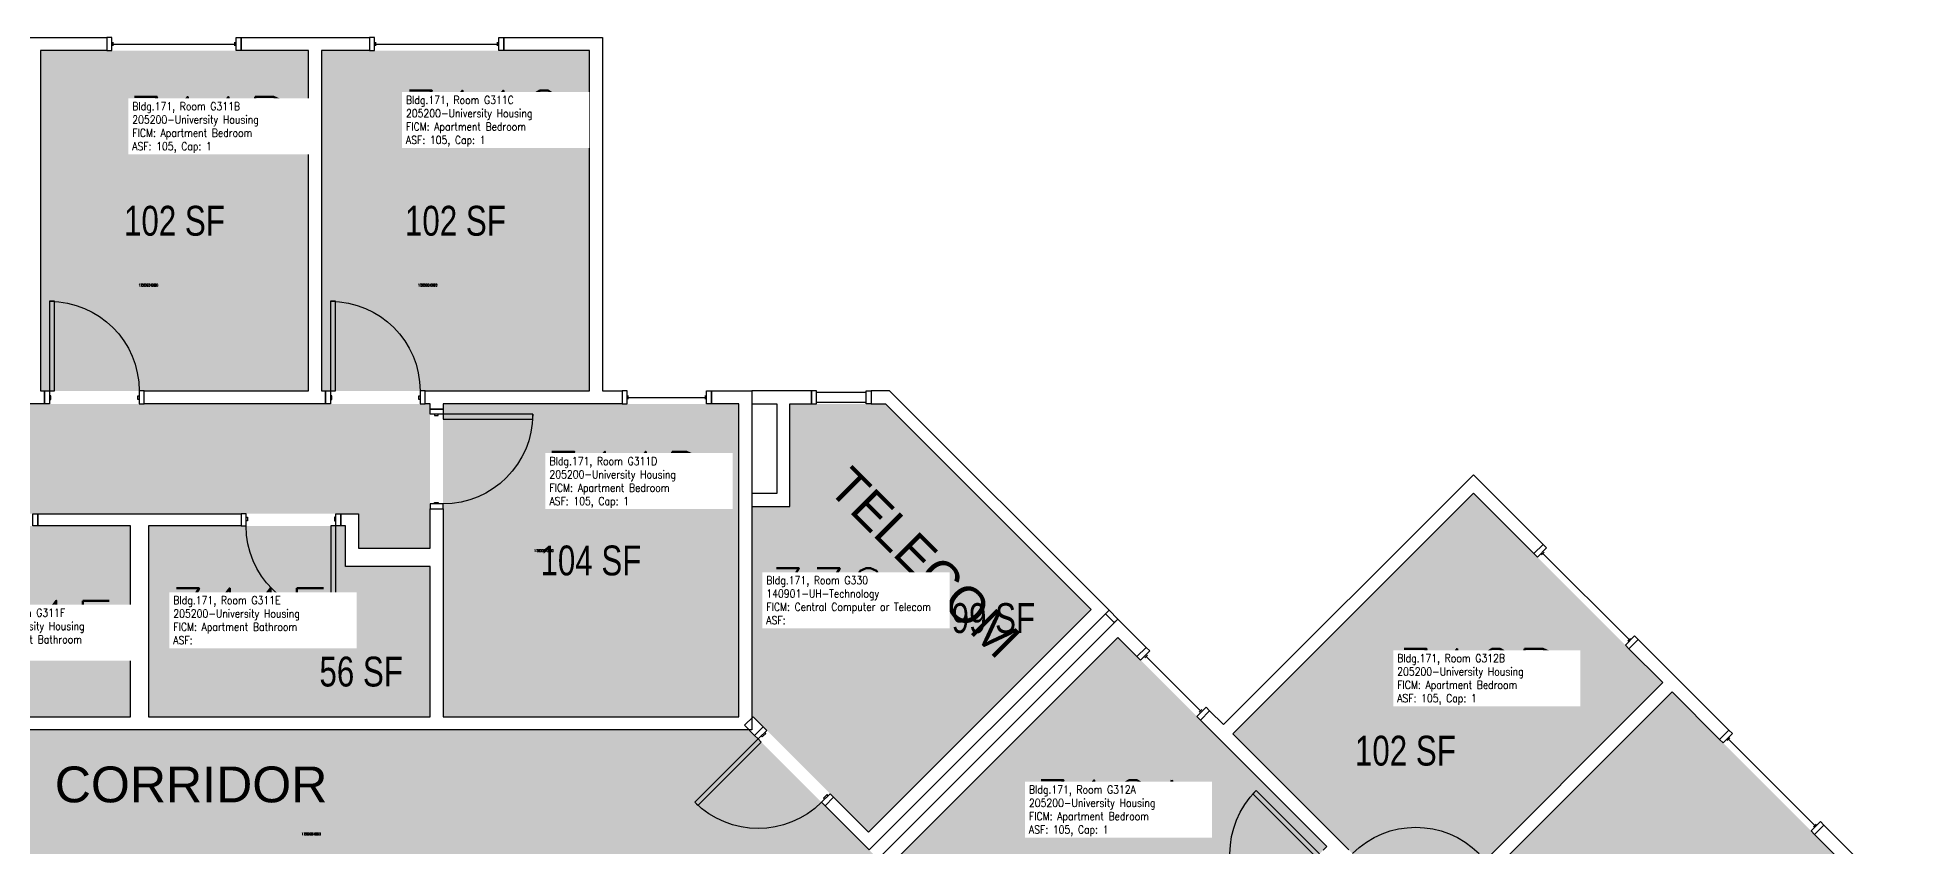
# Model space of a CAD drawing. Header units: inches. Extents: x 1063 to 4030, y -1482 to 1605.
# Drawn here: x 2036 to 2790, y 1280 to 1605 of the extents above; entities that cross this region are included whole.
import ezdxf
from ezdxf.enums import TextEntityAlignment as Align

# ---------------------------------------------------------------- set-up
doc = ezdxf.new("R2010")
doc.units = ezdxf.units.IN
doc.header["$LTSCALE"] = 192
doc.header["$MEASUREMENT"] = 0
for name, color, linetype in [('A-AREA-IDEN', 1, 'Continuous'), ('A-DOOR', 2, 'Continuous'), ('A-GLAZ', 1, 'Continuous'), ('A-IDEN-RNUM', 7, 'Continuous'), ('A-IDEN-SNUM', 4, 'Continuous'), ('A-IDEN-VNUM', 4, 'Continuous'), ('A-WALL', 5, 'Continuous'), ('AREA-TEXT', 3, 'Continuous'), ('Rooms-Category-Color', 7, 'Continuous'), ('Rooms-College-Color', 7, 'Continuous'), ('Rooms-Department-Color', 7, 'Continuous'), ('Rooms-Division-Color', 7, 'Continuous'), ('Rooms-Information', 7, 'Continuous')]:
    doc.layers.add(name, color=color, linetype=linetype)
doc.styles.add('AREA', font='arial.ttf', dxfattribs={"width": 0.75, "height": 12})
doc.styles.add('ROOMSNUMBER', font='txt.shx', dxfattribs={"height": 0.03})
doc.styles.add('ROOMVNUMBER', font='simplex.shx', dxfattribs={"width": 0.85})
doc.styles.get("Standard").update_dxf_attribs({"font": 'arial.ttf'})

msp = doc.modelspace()

# ---------------------------------------------------------------- hatches: boundary and pattern name
h = msp.add_hatch()
h.set_pattern_fill('ANSI31', color=256, style=0)
h.set_pattern_definition([(135, (2381.84473, 1978.21835), (0.088388348, 0.088388348), [])])
h.paths.add_polyline_path([(2050.37, 1394.27), (1991.64, 1394.27), (1991.64, 1385.06), (2050.37, 1385.06)], flags=9)
at = {"layer": 'Rooms-Category-Color', "true_color": 0x728ef3}
for points in [[(2144.49, 1600.13), (2036.86, 1600.13), (2036.85, 1463.39), (2144.49, 1463.38), (2144.48, 1599.68)], [(2149.74, 1600.13), (2257.36, 1600.13), (2257.36, 1463.38), (2149.73, 1463.39), (2149.73, 1599.68)], [(1782.87, 1579.13), (1918.37, 1579.13), (1918.37, 1458.13), (2193.37, 1458.13), (2193.37, 1400.13), (2164.62, 1400.13), (2164.62, 1414), (1988.59, 1414), (1988.59, 1400.13), (1959.84, 1400.13), (1959.84, 1414), (1928.14, 1414), (1928.14, 1400.38), (1933.39, 1400.38), (1933.39, 1406.75), (1954.59, 1406.75), (1954.59, 1357.38), (1933.39, 1357.38), (1933.39, 1366.38), (1928.14, 1366.38), (1928.14, 1357.38), (1867.01, 1357.38), (1867.01, 1447.88), (1796.87, 1447.88), (1796.87, 1462.5), (1782.87, 1462.5)], [(2317.35, 1332.38), (2317.36, 1458.13), (2198.61, 1458.13), (2198.61, 1332.38)], [(2688.62, 1346.16), (2612.51, 1422.26), (2515.82, 1325.56), (2591.94, 1249.46), (2688.31, 1345.84)], [(2072.96, 1332.38), (1959.83, 1332.38), (1959.83, 1392.88), (1993.83, 1392.88), (1993.83, 1409.12), (2072.97, 1409.12)], [(2159.35, 1409.12), (2080.22, 1409.12), (2080.22, 1332.38), (2193.35, 1332.38), (2193.36, 1392.88), (2159.36, 1392.88)], [(2380.77, 1275.35), (2469.68, 1364.28), (2553.65, 1280.31), (2464.73, 1191.39)], [(2692.33, 1342.44), (2768.43, 1266.34), (2671.75, 1169.64), (2595.63, 1245.75), (2692.03, 1342.12)]]:
    msp.add_hatch(color=171, dxfattribs=at).paths.add_polyline_path(points)
at = {"layer": 'Rooms-Category-Color', "true_color": 0xe3c5e1}
msp.add_hatch(color=254, dxfattribs=at).paths.add_polyline_path([(2337.86, 1458.13), (2376.36, 1458.13), (2458.97, 1375.51), (2369.52, 1286.06), (2323.21, 1332.38), (2322.61, 1332.38), (2322.61, 1416.88), (2337.86, 1416.88)])
at = {"layer": 'Rooms-Category-Color', "true_color": 0xadadad}
msp.add_hatch(color=253, dxfattribs=at).paths.add_polyline_path([(2373.33, 1275.37), (2369.79, 1278.9), (2351.87, 1296.82), (2321.57, 1327.13), (2031.61, 1327.13), (1782.24, 1327.13), (1782.24, 1323.13), (1778.24, 1323.13), (1778.24, 1324.63), (1738.24, 1324.63), (1738.24, 1319.63), (1732.24, 1319.63), (1732.24, 1243.02), (1763.74, 1242.96), (1778.24, 1243.13), (1778.24, 1247.13), (1782.24, 1247.13), (1782.24, 1245.63), (1822.24, 1245.63), (1822.24, 1250.63), (1828.24, 1250.63), (1828.24, 1222.38), (1897.49, 1222.38), (1897.49, 1243.13), (2320.71, 1243.13), (2327.36, 1236.48), (2330.9, 1232.94)])
at = {"layer": 'Rooms-College-Color', "true_color": 0xadadad}
for points in [[(2144.49, 1600.13), (2036.86, 1600.13), (2036.85, 1463.39), (2144.49, 1463.38), (2144.48, 1599.68)], [(2149.74, 1600.13), (2257.36, 1600.13), (2257.36, 1463.38), (2149.73, 1463.39), (2149.73, 1599.68)], [(1782.87, 1579.13), (1918.37, 1579.13), (1918.37, 1458.13), (2193.37, 1458.13), (2193.37, 1400.13), (2164.62, 1400.13), (2164.62, 1414), (1988.59, 1414), (1988.59, 1400.13), (1959.84, 1400.13), (1959.84, 1414), (1928.14, 1414), (1928.14, 1400.38), (1933.39, 1400.38), (1933.39, 1406.75), (1954.59, 1406.75), (1954.59, 1357.38), (1933.39, 1357.38), (1933.39, 1366.38), (1928.14, 1366.38), (1928.14, 1357.38), (1867.01, 1357.38), (1867.01, 1447.88), (1796.87, 1447.88), (1796.87, 1462.5), (1782.87, 1462.5)], [(2317.35, 1332.38), (2317.36, 1458.13), (2198.61, 1458.13), (2198.61, 1332.38)], [(2337.86, 1458.13), (2376.36, 1458.13), (2458.97, 1375.51), (2369.52, 1286.06), (2323.21, 1332.38), (2322.61, 1332.38), (2322.61, 1416.88), (2337.86, 1416.88)], [(2688.62, 1346.16), (2612.51, 1422.26), (2515.82, 1325.56), (2591.94, 1249.46), (2688.31, 1345.84)], [(2072.96, 1332.38), (1959.83, 1332.38), (1959.83, 1392.88), (1993.83, 1392.88), (1993.83, 1409.12), (2072.97, 1409.12)], [(2159.35, 1409.12), (2080.22, 1409.12), (2080.22, 1332.38), (2193.35, 1332.38), (2193.36, 1392.88), (2159.36, 1392.88)], [(2380.77, 1275.35), (2469.68, 1364.28), (2553.65, 1280.31), (2464.73, 1191.39)], [(2692.33, 1342.44), (2768.43, 1266.34), (2671.75, 1169.64), (2595.63, 1245.75), (2692.03, 1342.12)], [(2373.33, 1275.37), (2369.79, 1278.9), (2351.87, 1296.82), (2321.57, 1327.13), (2031.61, 1327.13), (1782.24, 1327.13), (1782.24, 1323.13), (1778.24, 1323.13), (1778.24, 1324.63), (1738.24, 1324.63), (1738.24, 1319.63), (1732.24, 1319.63), (1732.24, 1243.02), (1763.74, 1242.96), (1778.24, 1243.13), (1778.24, 1247.13), (1782.24, 1247.13), (1782.24, 1245.63), (1822.24, 1245.63), (1822.24, 1250.63), (1828.24, 1250.63), (1828.24, 1222.38), (1897.49, 1222.38), (1897.49, 1243.13), (2320.71, 1243.13), (2327.36, 1236.48), (2330.9, 1232.94)]]:
    msp.add_hatch(color=253, dxfattribs=at).paths.add_polyline_path(points)
at = {"layer": 'Rooms-Department-Color', "true_color": 0x604aed}
for points in [[(2144.49, 1600.13), (2036.86, 1600.13), (2036.85, 1463.39), (2144.49, 1463.38), (2144.48, 1599.68)], [(2149.74, 1600.13), (2257.36, 1600.13), (2257.36, 1463.38), (2149.73, 1463.39), (2149.73, 1599.68)], [(1782.87, 1579.13), (1918.37, 1579.13), (1918.37, 1458.13), (2193.37, 1458.13), (2193.37, 1400.13), (2164.62, 1400.13), (2164.62, 1414), (1988.59, 1414), (1988.59, 1400.13), (1959.84, 1400.13), (1959.84, 1414), (1928.14, 1414), (1928.14, 1400.38), (1933.39, 1400.38), (1933.39, 1406.75), (1954.59, 1406.75), (1954.59, 1357.38), (1933.39, 1357.38), (1933.39, 1366.38), (1928.14, 1366.38), (1928.14, 1357.38), (1867.01, 1357.38), (1867.01, 1447.88), (1796.87, 1447.88), (1796.87, 1462.5), (1782.87, 1462.5)], [(2317.35, 1332.38), (2317.36, 1458.13), (2198.61, 1458.13), (2198.61, 1332.38)], [(2337.86, 1458.13), (2376.36, 1458.13), (2458.97, 1375.51), (2369.52, 1286.06), (2323.21, 1332.38), (2322.61, 1332.38), (2322.61, 1416.88), (2337.86, 1416.88)], [(2688.62, 1346.16), (2612.51, 1422.26), (2515.82, 1325.56), (2591.94, 1249.46), (2688.31, 1345.84)], [(2072.96, 1332.38), (1959.83, 1332.38), (1959.83, 1392.88), (1993.83, 1392.88), (1993.83, 1409.12), (2072.97, 1409.12)], [(2159.35, 1409.12), (2080.22, 1409.12), (2080.22, 1332.38), (2193.35, 1332.38), (2193.36, 1392.88), (2159.36, 1392.88)], [(2380.77, 1275.35), (2469.68, 1364.28), (2553.65, 1280.31), (2464.73, 1191.39)], [(2692.33, 1342.44), (2768.43, 1266.34), (2671.75, 1169.64), (2595.63, 1245.75), (2692.03, 1342.12)]]:
    msp.add_hatch(color=173, dxfattribs=at).paths.add_polyline_path(points)
at = {"layer": 'Rooms-Department-Color', "true_color": 0xacacac}
msp.add_hatch(color=253, dxfattribs=at).paths.add_polyline_path([(2373.33, 1275.37), (2369.79, 1278.9), (2351.87, 1296.82), (2321.57, 1327.13), (2031.61, 1327.13), (1782.24, 1327.13), (1782.24, 1323.13), (1778.24, 1323.13), (1778.24, 1324.63), (1738.24, 1324.63), (1738.24, 1319.63), (1732.24, 1319.63), (1732.24, 1243.02), (1763.74, 1242.96), (1778.24, 1243.13), (1778.24, 1247.13), (1782.24, 1247.13), (1782.24, 1245.63), (1822.24, 1245.63), (1822.24, 1250.63), (1828.24, 1250.63), (1828.24, 1222.38), (1897.49, 1222.38), (1897.49, 1243.13), (2320.71, 1243.13), (2327.36, 1236.48), (2330.9, 1232.94)])
at = {"layer": 'Rooms-Division-Color', "true_color": 0x604aed}
for points in [[(2144.49, 1600.13), (2036.86, 1600.13), (2036.85, 1463.39), (2144.49, 1463.38), (2144.48, 1599.68)], [(2149.74, 1600.13), (2257.36, 1600.13), (2257.36, 1463.38), (2149.73, 1463.39), (2149.73, 1599.68)], [(1782.87, 1579.13), (1918.37, 1579.13), (1918.37, 1458.13), (2193.37, 1458.13), (2193.37, 1400.13), (2164.62, 1400.13), (2164.62, 1414), (1988.59, 1414), (1988.59, 1400.13), (1959.84, 1400.13), (1959.84, 1414), (1928.14, 1414), (1928.14, 1400.38), (1933.39, 1400.38), (1933.39, 1406.75), (1954.59, 1406.75), (1954.59, 1357.38), (1933.39, 1357.38), (1933.39, 1366.38), (1928.14, 1366.38), (1928.14, 1357.38), (1867.01, 1357.38), (1867.01, 1447.88), (1796.87, 1447.88), (1796.87, 1462.5), (1782.87, 1462.5)], [(2317.35, 1332.38), (2317.36, 1458.13), (2198.61, 1458.13), (2198.61, 1332.38)], [(2337.86, 1458.13), (2376.36, 1458.13), (2458.97, 1375.51), (2369.52, 1286.06), (2323.21, 1332.38), (2322.61, 1332.38), (2322.61, 1416.88), (2337.86, 1416.88)], [(2688.62, 1346.16), (2612.51, 1422.26), (2515.82, 1325.56), (2591.94, 1249.46), (2688.31, 1345.84)], [(2072.96, 1332.38), (1959.83, 1332.38), (1959.83, 1392.88), (1993.83, 1392.88), (1993.83, 1409.12), (2072.97, 1409.12)], [(2159.35, 1409.12), (2080.22, 1409.12), (2080.22, 1332.38), (2193.35, 1332.38), (2193.36, 1392.88), (2159.36, 1392.88)], [(2380.77, 1275.35), (2469.68, 1364.28), (2553.65, 1280.31), (2464.73, 1191.39)], [(2692.33, 1342.44), (2768.43, 1266.34), (2671.75, 1169.64), (2595.63, 1245.75), (2692.03, 1342.12)]]:
    msp.add_hatch(color=173, dxfattribs=at).paths.add_polyline_path(points)
at = {"layer": 'Rooms-Division-Color', "true_color": 0xadadad}
msp.add_hatch(color=253, dxfattribs=at).paths.add_polyline_path([(2373.33, 1275.37), (2369.79, 1278.9), (2351.87, 1296.82), (2321.57, 1327.13), (2031.61, 1327.13), (1782.24, 1327.13), (1782.24, 1323.13), (1778.24, 1323.13), (1778.24, 1324.63), (1738.24, 1324.63), (1738.24, 1319.63), (1732.24, 1319.63), (1732.24, 1243.02), (1763.74, 1242.96), (1778.24, 1243.13), (1778.24, 1247.13), (1782.24, 1247.13), (1782.24, 1245.63), (1822.24, 1245.63), (1822.24, 1250.63), (1828.24, 1250.63), (1828.24, 1222.38), (1897.49, 1222.38), (1897.49, 1243.13), (2320.71, 1243.13), (2327.36, 1236.48), (2330.9, 1232.94)])

# ---------------------------------------------------------------- linework, layer by layer
at = {"layer": 'A-DOOR'}
for points in [[(2040.49, 1463.38), (2042.49, 1463.38), (2042.49, 1499.38), (2040.49, 1499.38)], [(2153.36, 1463.38), (2155.36, 1463.38), (2155.36, 1499.38), (2153.36, 1499.38)], [(2040.49, 1458.13), (2038.49, 1458.13), (2038.49, 1463.38), (2040.49, 1463.38)], [(2076.49, 1458.13), (2078.49, 1458.13), (2078.49, 1463.38), (2076.49, 1463.38)], [(2153.36, 1458.13), (2151.36, 1458.13), (2151.36, 1463.38), (2153.36, 1463.38)], [(2189.36, 1458.13), (2191.36, 1458.13), (2191.36, 1463.38), (2189.36, 1463.38)], [(2040.49, 1459.88), (2040.99, 1459.88), (2040.99, 1461.38), (2040.49, 1461.38)], [(2076.49, 1459.88), (2075.99, 1459.88), (2075.99, 1461.38), (2076.49, 1461.38)], [(2153.36, 1459.88), (2153.86, 1459.88), (2153.86, 1461.38), (2153.36, 1461.38)], [(2189.36, 1459.88), (2188.86, 1459.88), (2188.86, 1461.38), (2189.36, 1461.38)], [(2193.36, 1454), (2193.36, 1456), (2198.61, 1456), (2198.61, 1454)], [(2195.11, 1454), (2195.11, 1453.5), (2196.61, 1453.5), (2196.61, 1454)], [(2198.61, 1454), (2198.61, 1452), (2234.61, 1452), (2234.61, 1454)], [(2193.36, 1418), (2193.36, 1416), (2198.61, 1416), (2198.61, 1418)], [(2195.11, 1418), (2195.11, 1418.5), (2196.61, 1418.5), (2196.61, 1418)], [(2033.72, 1414), (2035.72, 1414), (2035.72, 1409.12), (2033.72, 1409.12)], [(2119.47, 1414), (2117.47, 1414), (2117.47, 1409.12), (2119.47, 1409.12)], [(2119.47, 1412.62), (2119.97, 1412.62), (2119.97, 1411.12), (2119.47, 1411.12)], [(2155.47, 1412.62), (2154.97, 1412.62), (2154.97, 1411.12), (2155.47, 1411.12)], [(2155.47, 1414), (2157.47, 1414), (2157.47, 1409.12), (2155.47, 1409.12)], [(2155.47, 1409.12), (2153.47, 1409.12), (2153.47, 1373.12), (2155.47, 1373.12)], [(2328.61, 1326.98), (2327.19, 1328.39), (2323.75, 1324.95), (2325.16, 1323.53)], [(2325.16, 1323.53), (2326.4, 1322.29), (2300.94, 1296.84), (2299.7, 1298.08)], [(2327.81, 1326.18), (2328.25, 1325.74), (2326.84, 1324.33), (2326.4, 1324.77)], [(2354.06, 1301.52), (2355.48, 1300.11), (2352.03, 1296.66), (2350.62, 1298.08)], [(2353.27, 1300.73), (2352.83, 1301.17), (2351.41, 1299.75), (2351.85, 1299.31)], [(2550.72, 1277.4), (2549.31, 1275.99), (2523.85, 1301.44), (2525.27, 1302.86)]]:
    msp.add_lwpolyline(points, close=True, dxfattribs=at)
msp.add_lwpolyline([(2469.67, 1371.71), (2466.13, 1375.25), (2466.13, 1375.25), (2464.72, 1373.83), (2468.25, 1370.3), (2469.67, 1371.71)], dxfattribs=at)
at = {"layer": 'A-DOOR', "extrusion": (0, 0, -1)}
for centre, start, end in [((-2040.49, 1463.38), 90, 180), ((-2153.36, 1463.38), 90, 180), ((-2198.61, 1454), 180, 270), ((-2155.47, 1409.12), 270, 0), ((-2325.16, 1323.53), 225, 315), ((-2550.72, 1277.4), 315, 45), ((-2589.35, 1252.03), 45, 135)]:
    msp.add_arc(centre, 36, start, end, dxfattribs=at)
at = {"layer": 'A-GLAZ'}
for p, q in [((2065.99, 1602), (2065.99, 1603.5)), ((2065.99, 1602.75), (2114.99, 1602.75)), ((2114.99, 1602), (2114.99, 1603.5)), ((2171.51, 1602), (2171.51, 1603.5)), ((2171.51, 1602.75), (2220.51, 1602.75)), ((2220.51, 1602), (2220.51, 1603.5)), ((2272.98, 1460), (2272.98, 1461.5)), ((2272.98, 1460.75), (2303.98, 1460.75)), ((2303.98, 1460), (2303.98, 1461.5)), ((2368.62, 1462.75), (2348.62, 1462.75)), ((2368.62, 1458.75), (2348.62, 1458.75)), ((2639.89, 1397.54), (2640.95, 1398.6)), ((2675.06, 1363.42), (2640.42, 1398.07)), ((2674.53, 1362.89), (2675.6, 1363.95)), ((2480.46, 1356.15), (2481.52, 1357.21)), ((2502.91, 1334.76), (2480.99, 1356.68)), ((2502.38, 1334.23), (2503.44, 1335.29)), ((2714.5, 1322.92), (2715.57, 1323.98)), ((2749.68, 1288.8), (2715.03, 1323.45)), ((2749.15, 1288.27), (2750.21, 1289.33))]:
    msp.add_line(p, q, dxfattribs=at)
for points in [[(2065.49, 1605.38), (2063.49, 1605.38), (2063.49, 1600.13), (2065.49, 1600.13)], [(2115.49, 1605.38), (2117.49, 1605.38), (2117.49, 1600.13), (2115.49, 1600.13)], [(2171.01, 1605.38), (2169.01, 1605.38), (2169.01, 1600.13), (2171.01, 1600.13)], [(2221.01, 1605.38), (2223.01, 1605.38), (2223.01, 1600.13), (2221.01, 1600.13)], [(2272.48, 1463.38), (2270.48, 1463.38), (2270.48, 1458.13), (2272.48, 1458.13)], [(2304.48, 1463.38), (2306.48, 1463.38), (2306.48, 1458.13), (2304.48, 1458.13)], [(2348.62, 1463.38), (2346.62, 1463.38), (2346.62, 1458.13), (2348.62, 1458.13)], [(2368.62, 1463.38), (2370.62, 1463.38), (2370.62, 1458.13), (2368.62, 1458.13)], [(2641.92, 1400.28), (2640.51, 1401.69), (2636.79, 1397.98), (2638.21, 1396.57)], [(2677.27, 1364.92), (2678.69, 1363.51), (2674.98, 1359.8), (2673.56, 1361.21)], [(2482.49, 1358.89), (2481.08, 1360.3), (2477.36, 1356.59), (2478.78, 1355.18)], [(2505.12, 1336.26), (2506.53, 1334.85), (2502.82, 1331.13), (2501.4, 1332.55)], [(2716.54, 1325.66), (2715.12, 1327.07), (2711.41, 1323.36), (2712.83, 1321.95)], [(2751.89, 1290.3), (2753.31, 1288.89), (2749.59, 1285.18), (2748.18, 1286.59)]]:
    msp.add_lwpolyline(points, close=True, dxfattribs=at)
at = {"layer": 'A-WALL'}
for p, q in [((2012.02, 1605.38), (2063.49, 1605.38)), ((2063.49, 1600.13), (2036.86, 1600.13)), ((2036.86, 1600.13), (2036.86, 1463.38)), ((2063.49, 1605.38), (2063.49, 1600.13)), ((2117.49, 1600.13), (2117.49, 1605.38)), ((2117.49, 1605.38), (2169.01, 1605.38)), ((2144.49, 1600.13), (2117.49, 1600.13)), ((2144.49, 1463.38), (2144.49, 1600.13)), ((2149.74, 1600.13), (2149.74, 1463.38)), ((2169.01, 1600.13), (2149.74, 1600.13)), ((2169.01, 1605.38), (2169.01, 1600.13)), ((2223.01, 1605.38), (2262.61, 1605.38)), ((2223.01, 1600.13), (2223.01, 1605.38)), ((2257.36, 1600.13), (2223.01, 1600.13)), ((2257.36, 1463.38), (2257.36, 1600.13)), ((2262.61, 1605.38), (2262.61, 1463.38)), ((2036.86, 1463.38), (2038.49, 1463.38)), ((2038.49, 1463.38), (2038.49, 1458.13)), ((2078.49, 1463.38), (2144.49, 1463.38)), ((2078.49, 1458.13), (2078.49, 1463.38)), ((2149.74, 1463.38), (2151.36, 1463.38)), ((2151.36, 1463.38), (2151.36, 1458.13)), ((2191.36, 1463.38), (2257.36, 1463.38)), ((2191.36, 1458.13), (2191.36, 1463.38)), ((2262.61, 1463.38), (2270.48, 1463.38)), ((2270.48, 1463.38), (2270.48, 1458.13)), ((2306.48, 1463.38), (2322.61, 1463.38)), ((2306.48, 1458.13), (2306.48, 1463.38)), ((2346.62, 1463.38), (2322.61, 1463.38)), ((2322.61, 1463.38), (2322.61, 1458.13)), ((2322.61, 1463.38), (2322.61, 1327.13)), ((2346.62, 1458.13), (2346.62, 1463.38)), ((2378, 1463.38), (2370.62, 1463.38)), ((2370.62, 1463.38), (2370.62, 1458.13)), ((2466.13, 1375.25), (2378, 1463.38)), ((2038.49, 1458.13), (2029.61, 1458.13)), ((2151.36, 1458.13), (2078.49, 1458.13)), ((2193.36, 1458.13), (2191.36, 1458.13)), ((2193.36, 1456), (2193.36, 1458.13)), ((2198.61, 1456), (2193.36, 1456)), ((2261.99, 1458.13), (2198.61, 1458.13)), ((2198.61, 1458.13), (2198.61, 1456)), ((2270.48, 1458.13), (2261.99, 1458.13)), ((2317.36, 1458.13), (2306.48, 1458.13)), ((2317.36, 1332.38), (2317.36, 1458.13)), ((2322.61, 1458.13), (2332.61, 1458.13)), ((2332.61, 1458.13), (2332.61, 1422.13)), ((2337.86, 1458.13), (2346.62, 1458.13)), ((2337.86, 1416.88), (2337.86, 1458.13)), ((2370.62, 1458.13), (2376.36, 1458.13)), ((2376.36, 1458.13), (2458.97, 1375.51)), ((2612.5, 1429.69), (2512.1, 1329.28)), ((2640.51, 1401.69), (2612.5, 1429.69)), ((2332.61, 1422.13), (2322.61, 1422.13)), ((2322.61, 1422.13), (2322.61, 1416.88)), ((2515.81, 1325.57), (2612.5, 1422.27)), ((2612.5, 1422.27), (2636.79, 1397.98)), ((2035.72, 1414), (2117.47, 1414)), ((2035.72, 1409.12), (2035.72, 1414)), ((2117.47, 1414), (2117.47, 1409.12)), ((2157.47, 1414), (2164.61, 1414)), ((2157.47, 1409.12), (2157.47, 1414)), ((2164.61, 1414), (2164.61, 1400.13)), ((2193.36, 1413.38), (2193.36, 1416)), ((2193.36, 1416), (2198.61, 1416)), ((2193.36, 1400.13), (2193.36, 1413.38)), ((2198.61, 1416), (2198.61, 1413.38)), ((2198.61, 1413.38), (2198.61, 1332.38)), ((2322.61, 1416.88), (2337.86, 1416.88)), ((2072.97, 1409.12), (2035.72, 1409.12)), ((2072.97, 1332.38), (2072.97, 1409.12)), ((2117.47, 1409.12), (2080.22, 1409.12)), ((2080.22, 1409.12), (2080.22, 1332.38)), ((2159.36, 1409.12), (2157.47, 1409.12)), ((2159.36, 1392.88), (2159.36, 1409.12)), ((2164.61, 1400.13), (2193.36, 1400.13)), ((2636.79, 1397.98), (2640.51, 1401.69)), ((2193.36, 1392.88), (2159.36, 1392.88)), ((2193.36, 1332.38), (2193.36, 1392.88)), ((2458.97, 1375.51), (2369.52, 1286.06)), ((2369.79, 1278.9), (2466.13, 1375.25)), ((2469.67, 1371.71), (2373.33, 1275.37)), ((2481.08, 1360.3), (2469.67, 1371.71)), ((2380.75, 1275.37), (2469.67, 1364.29)), ((2469.67, 1364.29), (2477.36, 1356.59)), ((2477.36, 1356.59), (2481.08, 1360.3)), ((2678.69, 1363.51), (2674.98, 1359.8)), ((2674.98, 1359.8), (2688.61, 1346.17)), ((2715.12, 1327.07), (2678.69, 1363.51)), ((2688.61, 1346.17), (2591.91, 1249.47)), ((2595.62, 1245.76), (2692.32, 1342.45)), ((2692.32, 1342.45), (2711.41, 1323.36)), ((2506.53, 1334.85), (2502.82, 1331.13)), ((2512.1, 1329.28), (2506.53, 1334.85)), ((2193.99, 1327.13), (1954.58, 1327.13)), ((1959.83, 1332.38), (2072.97, 1332.38)), ((2080.22, 1332.38), (2193.36, 1332.38)), ((2322.61, 1327.13), (2193.99, 1327.13)), ((2198.61, 1332.38), (2317.36, 1332.38)), ((2323.14, 1332.44), (2319.7, 1329)), ((2319.7, 1329), (2323.75, 1324.95)), ((2327.19, 1328.39), (2323.14, 1332.44)), ((2323.75, 1324.95), (2327.19, 1328.39)), ((2502.82, 1331.13), (2508.82, 1325.13)), ((2508.82, 1325.13), (2553.64, 1280.32)), ((2562.48, 1278.9), (2515.81, 1325.57)), ((2711.41, 1323.36), (2715.12, 1327.07)), ((2355.48, 1300.11), (2352.03, 1296.66)), ((2369.52, 1286.06), (2355.48, 1300.11)), ((2352.03, 1296.66), (2369.79, 1278.9)), ((2753.31, 1288.89), (2749.59, 1285.18)), ((2749.59, 1285.18), (2768.42, 1266.35)), ((2789.7, 1252.5), (2753.31, 1288.89)), ((2553.64, 1280.32), (2552.14, 1278.82))]:
    msp.add_line(p, q, dxfattribs=at)

# ---------------------------------------------------------------- texts
at = {"layer": 'A-AREA-IDEN'}
msp.add_text('TELECOM', height=14.4, rotation=315, dxfattribs=at).set_placement((2386.98, 1389.35), align=Align.CENTER)
msp.add_text('CORRIDOR', height=14.4, dxfattribs=at).set_placement((2097.35, 1298.05), align=Align.CENTER)
at = {"layer": 'A-IDEN-RNUM', "style": 'ROOMSNUMBER', "width": 0.85}
for s, p in [('0311-B0', (2080.21, 1505.89)), ('0311-C0', (2192.41, 1505.89)), ('0311-D0', (2239.06, 1399.18)), ('0330-00', (2369.86, 1382.95)), ('0311-E0', (2134.15, 1370.09)), ('0312-B0', (2589.89, 1340.81)), ('0319-C0', (2145.61, 1285.36))]:
    msp.add_text(s, height=1, dxfattribs=at).set_placement(p, align=Align.MIDDLE_CENTER)
at = {"layer": 'A-IDEN-SNUM', "style": 'ROOMSNUMBER', "width": 0.85}
for s, p in [('1710G311B0', (2080.21, 1505.89)), ('1710G311C0', (2192.41, 1505.89)), ('1710G311D0', (2239.06, 1399.18)), ('1710G33000', (2369.86, 1382.95)), ('1710G311E0', (2134.15, 1370.09)), ('1710G312B0', (2589.89, 1340.81)), ('1710G319C0', (2145.61, 1285.36))]:
    msp.add_text(s, height=1, dxfattribs=at).set_placement(p, align=Align.MIDDLE_CENTER)
at = {"layer": 'A-IDEN-VNUM', "style": 'ROOMVNUMBER', "width": 0.85}
for s, p in [('311C', (2214.19, 1572.78)), ('311B', (2103.77, 1570.26)), ('311D', (2271.38, 1427.67)), ('330', (2353.04, 1380.86)), ('311E', (2119.82, 1372.83)), ('311F', (2033.35, 1367.83)), ('312B', (2613.77, 1348.47)), ('312A', (2466.74, 1295.68))]:
    msp.add_text(s, height=22.5, dxfattribs=at).set_placement(p, align=Align.MIDDLE_CENTER)
at = {"layer": 'AREA-TEXT', "style": 'AREA', "width": 0.75}
for s, p in [('102 SF', (2090.67, 1531.75)), ('102 SF', (2203.54, 1531.75)), ('104 SF', (2257.99, 1395.25)), ('99 SF', (2419.66, 1372.09)), ('56 SF', (2165.69, 1350.6)), ('102 SF', (2585.18, 1318.82))]:
    msp.add_text(s, height=12, dxfattribs=at).set_placement(p, align=Align.MIDDLE_CENTER)

# ---------------------------------------------------------------- next in the draw order: texts
at = {"layer": 'Rooms-Information', "char_height": 3.2143, "width": 72, "attachment_point": 7, "style": 'ROOMVNUMBER', "bg_fill": 3, "box_fill_scale": 1.5, "bg_fill_color": 256, "bg_fill_true_color": 13158600, "bg_fill_transparency": 0}
for s, insert in [('Bldg.171, Room G311C^M^J205200-University Housing^M^JFICM: Apartment Bedroom^M^JASF: 105, Cap: 1', (2183.68, 1561.53)), ('Bldg.171, Room G311B^M^J205200-University Housing^M^JFICM: Apartment Bedroom^M^JASF: 105, Cap: 1', (2073.72, 1559.01)), ('Bldg.171, Room G311D^M^J205200-University Housing^M^JFICM: Apartment Bedroom^M^JASF: 105, Cap: 1', (2241.32, 1416.42)), ('Bldg.171, Room G330^M^J140901-UH-Technology^M^JFICM: Central Computer or Telecom^M^JASF: ', (2328.45, 1369.61)), ('Bldg.171, Room G311E^M^J205200-University Housing^M^JFICM: Apartment Bathroom^M^JASF: ', (2090.22, 1361.58)), ('Bldg.171, Room G311F^M^J205200-University Housing^M^JFICM: Apartment Bathroom^M^JASF: ', (2003.76, 1356.58)), ('Bldg.171, Room G312B^M^J205200-University Housing^M^JFICM: Apartment Bedroom^M^JASF: 105, Cap: 1', (2581.89, 1337.22)), ('Bldg.171, Room G312A^M^J205200-University Housing^M^JFICM: Apartment Bedroom^M^JASF: 105, Cap: 1', (2433.95, 1284.43))]:
    msp.add_mtext(s, dxfattribs=dict(at, insert=insert))

doc.saveas('drawing.dxf')
